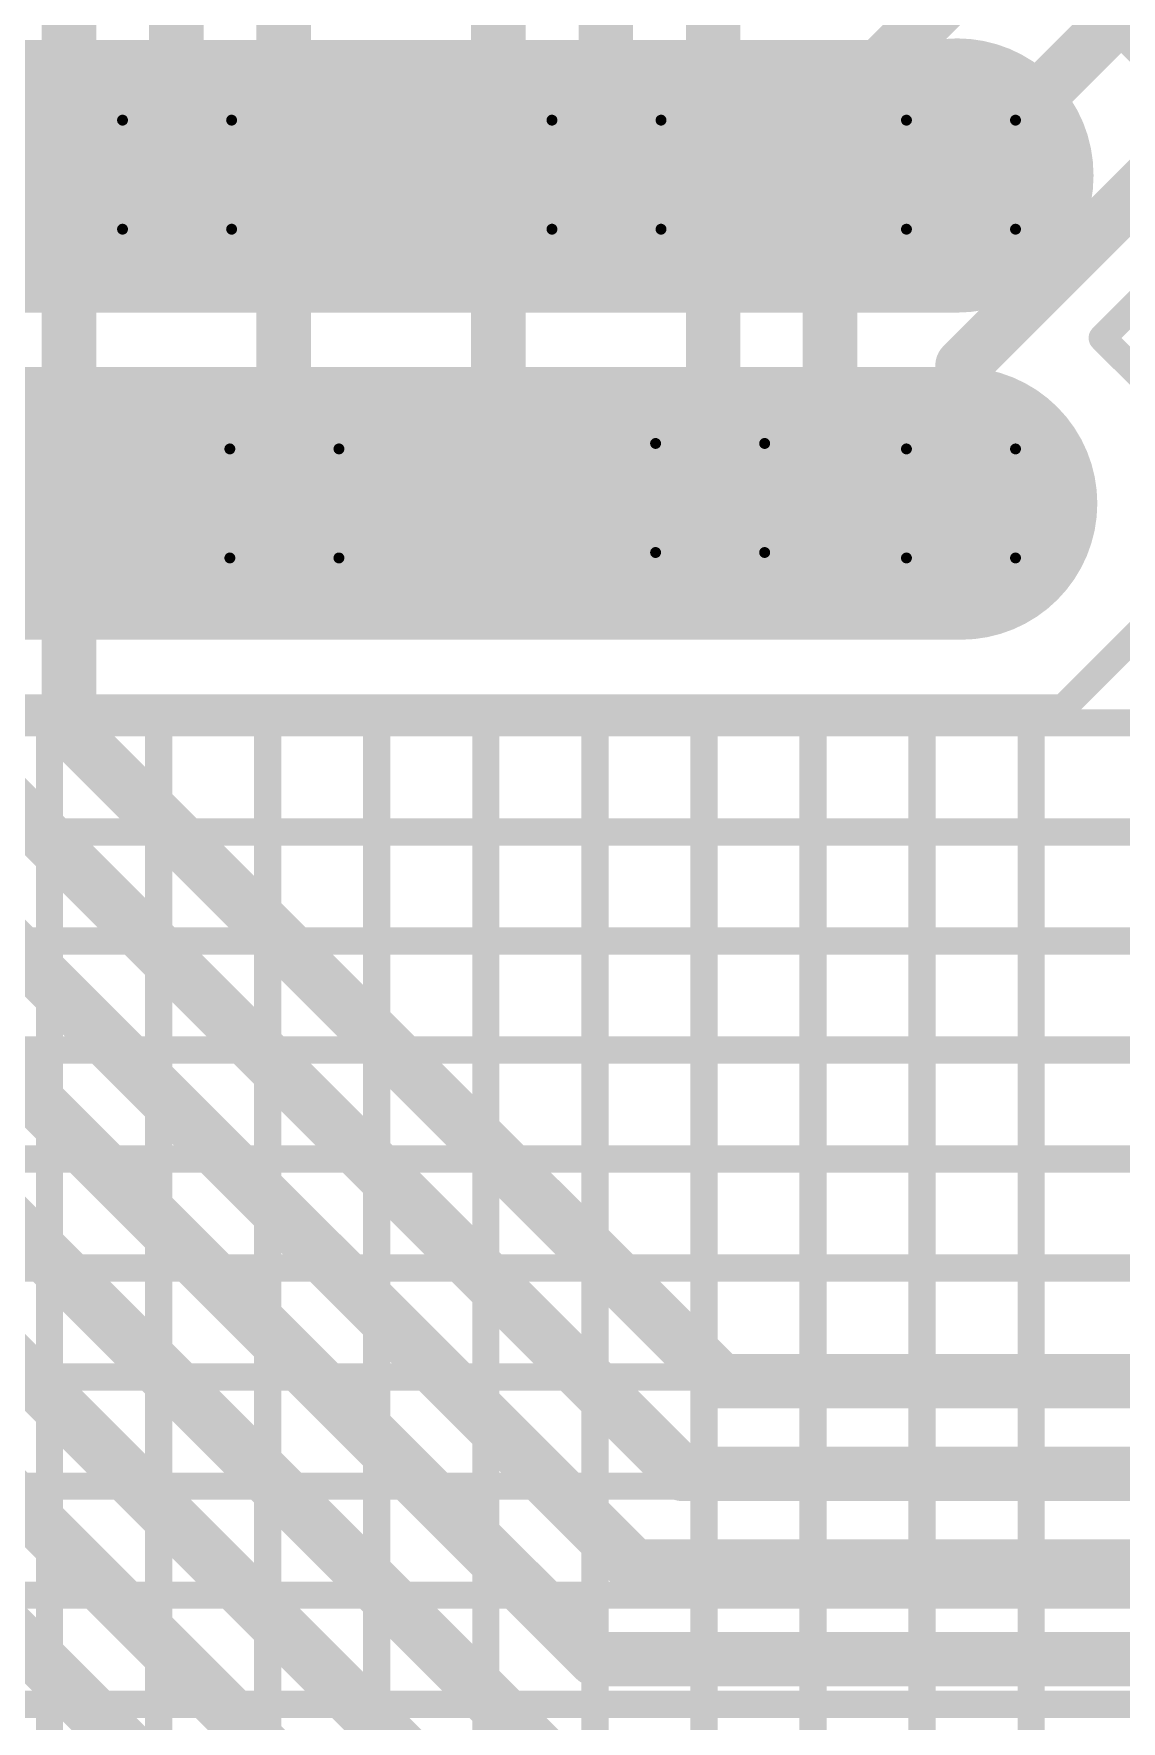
# Model space of a CAD drawing. Header units: millimetres. Extents: x 0 to 13.2, y -0.1 to 6.1.
# Drawn here: x 4.035 to 4.2344, y 3.5366 to 3.8461 of the extents above; entities that cross this region are included whole.
import ezdxf

# ---------------------------------------------------------------- set-up
doc = ezdxf.new("R2010")
doc.units = ezdxf.units.MM
doc.header["$MEASUREMENT"] = 0
for name, color, linetype in [('BottomLayer', 5, 'Continuous'), ('BottomSolder', 6, 'Continuous'), ('DrillDrawing', 1, 'Continuous'), ('TopLayer', 1, 'Continuous'), ('TopSolder', 216, 'Continuous'), ('ViaHoleLayer', 16, 'Continuous')]:
    doc.layers.add(name, color=color, linetype=linetype)

msp = doc.modelspace()

# ---------------------------------------------------------------- hatches: boundary and pattern name
at = {"layer": 'BottomLayer'}
h = msp.add_hatch(color=5, dxfattribs=at)
edge = h.paths.add_edge_path()
edge.add_arc((4.06126, 3.8203), 0.00689, 0, 360)
h = msp.add_hatch(color=5, dxfattribs=at)
edge = h.paths.add_edge_path()
edge.add_arc((4.14, 3.8203), 0.00689, 0, 360)
h = msp.add_hatch(color=5, dxfattribs=at)
edge = h.paths.add_edge_path()
edge.add_arc((4.205, 3.8203), 0.00689, 0, 360)
h = msp.add_hatch(color=5, dxfattribs=at)
edge = h.paths.add_edge_path()
edge.add_arc((4.159, 3.761), 0.00689, 0, 360)
h = msp.add_hatch(color=5, dxfattribs=at)
edge = h.paths.add_edge_path()
edge.add_arc((4.08094, 3.76), 0.00689, 0, 360)
h = msp.add_hatch(color=5, dxfattribs=at)
edge = h.paths.add_edge_path()
edge.add_arc((4.205, 3.76), 0.00689, 0, 360)
at = {"layer": 'BottomSolder'}
h = msp.add_hatch(color=6, dxfattribs=at)
edge = h.paths.add_edge_path()
edge.add_arc((4.06126, 3.8203), 0.01089, 0, 360)
h = msp.add_hatch(color=6, dxfattribs=at)
edge = h.paths.add_edge_path()
edge.add_arc((4.14, 3.8203), 0.01089, 0, 360)
h = msp.add_hatch(color=6, dxfattribs=at)
edge = h.paths.add_edge_path()
edge.add_arc((4.205, 3.8203), 0.01089, 0, 360)
h = msp.add_hatch(color=6, dxfattribs=at)
edge = h.paths.add_edge_path()
edge.add_arc((4.08094, 3.76), 0.01089, 0, 360)
h = msp.add_hatch(color=6, dxfattribs=at)
edge = h.paths.add_edge_path()
edge.add_arc((4.159, 3.761), 0.01089, 0, 360)
h = msp.add_hatch(color=6, dxfattribs=at)
edge = h.paths.add_edge_path()
edge.add_arc((4.205, 3.76), 0.01089, 0, 360)
at = {"layer": 'TopLayer'}
h = msp.add_hatch(color=1, dxfattribs=at)
edge = h.paths.add_edge_path()
edge.add_arc((4.06126, 3.8203), 0.00689, 0, 360)
h = msp.add_hatch(color=1, dxfattribs=at)
edge = h.paths.add_edge_path()
edge.add_arc((4.14, 3.8203), 0.00689, 0, 360)
h = msp.add_hatch(color=1, dxfattribs=at)
edge = h.paths.add_edge_path()
edge.add_arc((4.205, 3.8203), 0.00689, 0, 360)
h = msp.add_hatch(color=1, dxfattribs=at)
edge = h.paths.add_edge_path()
edge.add_arc((4.159, 3.761), 0.00689, 0, 360)
h = msp.add_hatch(color=1, dxfattribs=at)
edge = h.paths.add_edge_path()
edge.add_arc((4.08094, 3.76), 0.00689, 0, 360)
h = msp.add_hatch(color=1, dxfattribs=at)
edge = h.paths.add_edge_path()
edge.add_arc((4.205, 3.76), 0.00689, 0, 360)
at = {"layer": 'TopSolder'}
h = msp.add_hatch(color=216, dxfattribs=at)
edge = h.paths.add_edge_path()
edge.add_arc((4.06126, 3.8203), 0.01089, 0, 360)
h = msp.add_hatch(color=216, dxfattribs=at)
edge = h.paths.add_edge_path()
edge.add_arc((4.14, 3.8203), 0.01089, 0, 360)
h = msp.add_hatch(color=216, dxfattribs=at)
edge = h.paths.add_edge_path()
edge.add_arc((4.205, 3.8203), 0.01089, 0, 360)
h = msp.add_hatch(color=216, dxfattribs=at)
edge = h.paths.add_edge_path()
edge.add_arc((4.08094, 3.76), 0.01089, 0, 360)
h = msp.add_hatch(color=216, dxfattribs=at)
edge = h.paths.add_edge_path()
edge.add_arc((4.159, 3.761), 0.01089, 0, 360)
h = msp.add_hatch(color=216, dxfattribs=at)
edge = h.paths.add_edge_path()
edge.add_arc((4.205, 3.76), 0.01089, 0, 360)
at = {"layer": 'ViaHoleLayer'}
h = msp.add_hatch(color=16, dxfattribs=at)
edge = h.paths.add_edge_path()
edge.add_arc((4.06126, 3.8203), 0.00394, 0, 360)
h = msp.add_hatch(color=16, dxfattribs=at)
edge = h.paths.add_edge_path()
edge.add_arc((4.14, 3.8203), 0.00394, 0, 360)
h = msp.add_hatch(color=16, dxfattribs=at)
edge = h.paths.add_edge_path()
edge.add_arc((4.205, 3.8203), 0.00394, 0, 360)
h = msp.add_hatch(color=16, dxfattribs=at)
edge = h.paths.add_edge_path()
edge.add_arc((4.08094, 3.76), 0.00394, 0, 360)
h = msp.add_hatch(color=16, dxfattribs=at)
edge = h.paths.add_edge_path()
edge.add_arc((4.159, 3.761), 0.00394, 0, 360)
h = msp.add_hatch(color=16, dxfattribs=at)
edge = h.paths.add_edge_path()
edge.add_arc((4.205, 3.76), 0.00394, 0, 360)

# ---------------------------------------------------------------- linework, layer by layer
at = {"layer": 'BottomLayer', "const_width": 0.01}
for points in [[(4.04144, 3.71856), (4.04144, 4.1181)], [(4.06113, 3.8203), (4.06113, 4.1181)], [(4.08081, 3.76), (4.08081, 4.1181)], [(4.12018, 3.75382), (4.12018, 4.1181)], [(4.13987, 3.8203), (4.13987, 4.1181)], [(4.15955, 3.76155), (4.15955, 4.1181)], [(4.181, 3.831), (4.234, 3.884)], [(4.205, 3.8203), (4.2427, 3.858)], [(4.181, 3.75375), (4.181, 3.831)], [(4.2053, 3.7853), (4.252, 3.832)], [(4.2053, 3.7603), (4.2053, 3.7853)], [(4.159, 3.761), (4.15955, 3.76155)], [(4.205, 3.76), (4.2053, 3.7603)], [(4.134, 3.74), (4.16725, 3.74)], [(4.04144, 3.71856), (4.161, 3.599)], [(4.02176, 3.7142), (4.15396, 3.582)], [(4.0022, 3.7078), (4.145, 3.565)], [(3.98448, 3.70148), (4.13796, 3.548)], [(3.9627, 3.69647), (4.12817, 3.531)], [(3.94315, 3.69085), (4.12, 3.514)], [(3.92346, 3.68554), (4.112, 3.497)], [(3.90378, 3.68022), (4.104, 3.48)], [(4.161, 3.599), (4.341, 3.599)], [(4.15396, 3.582), (4.33204, 3.582)], [(4.145, 3.565), (4.325, 3.565)], [(4.13796, 3.548), (4.31604, 3.548)]]:
    msp.add_lwpolyline(points, dxfattribs=at)
at = {"layer": 'BottomLayer', "const_width": 0.005}
for points in [[(4.1785, 3.831, 1), (4.1835, 3.831, 1)], [(4.1785, 3.831, 1), (4.1835, 3.831, 1)], [(4.05863, 3.8203, 1), (4.06363, 3.8203, 1)], [(4.13737, 3.8203, 1), (4.14237, 3.8203, 1)], [(4.2025, 3.8203, 1), (4.2075, 3.8203, 1)], [(4.2028, 3.7853, 1), (4.2078, 3.7853, 1)], [(4.2028, 3.7853, 1), (4.2078, 3.7853, 1)], [(4.07831, 3.76, 1), (4.08331, 3.76, 1)], [(4.1565, 3.761, 1), (4.1615, 3.761, 1)], [(4.15705, 3.76155, 1), (4.16205, 3.76155, 1)], [(4.15705, 3.76155, 1), (4.16205, 3.76155, 1)], [(4.2025, 3.76, 1), (4.2075, 3.76, 1)], [(4.2028, 3.7603, 1), (4.2078, 3.7603, 1)], [(4.2028, 3.7603, 1), (4.2078, 3.7603, 1)], [(4.11768, 3.75382, 1), (4.12268, 3.75382, 1)], [(4.11768, 3.75382, 1), (4.12268, 3.75382, 1)], [(4.1785, 3.75375, 1), (4.1835, 3.75375, 1)], [(4.1785, 3.75375, 1), (4.1835, 3.75375, 1)], [(4.1315, 3.74, 1), (4.1365, 3.74, 1)], [(4.1315, 3.74, 1), (4.1365, 3.74, 1)], [(4.16475, 3.74, 1), (4.16975, 3.74, 1)], [(4.16475, 3.74, 1), (4.16975, 3.74, 1)], [(4.03894, 3.71856, 1), (4.04394, 3.71856, 1)], [(4.03894, 3.71856, 1), (4.04394, 3.71856, 1)], [(4.1585, 3.599, 1), (4.1635, 3.599, 1)], [(4.1585, 3.599, 1), (4.1635, 3.599, 1)], [(4.15146, 3.582, 1), (4.15646, 3.582, 1)], [(4.15146, 3.582, 1), (4.15646, 3.582, 1)], [(4.1425, 3.565, 1), (4.1475, 3.565, 1)], [(4.1425, 3.565, 1), (4.1475, 3.565, 1)], [(4.13546, 3.548, 1), (4.14046, 3.548, 1)], [(4.13546, 3.548, 1), (4.14046, 3.548, 1)]]:
    msp.add_lwpolyline(points, format="xyb", close=True, dxfattribs=at)
at = {"layer": 'BottomLayer', "const_width": 0.01}
for points in [[(4.134, 3.74, -0.414214), (4.12018, 3.75382)], [(4.181, 3.75375, -0.414214), (4.16725, 3.74)]]:
    msp.add_lwpolyline(points, format="xyb", dxfattribs=at)
at = {"layer": 'DrillDrawing', "const_width": 0.002}
for points in [[(4.05126, 3.8303), (4.07126, 3.8303)], [(4.05126, 3.8103), (4.05126, 3.8303)], [(4.07126, 3.8103), (4.07126, 3.8303)], [(4.13, 3.8303), (4.15, 3.8303)], [(4.13, 3.8103), (4.13, 3.8303)], [(4.15, 3.8103), (4.15, 3.8303)], [(4.195, 3.8303), (4.215, 3.8303)], [(4.195, 3.8103), (4.195, 3.8303)], [(4.215, 3.8103), (4.215, 3.8303)], [(4.05126, 3.8103), (4.07126, 3.8103)], [(4.13, 3.8103), (4.15, 3.8103)], [(4.195, 3.8103), (4.215, 3.8103)], [(4.07094, 3.77), (4.09094, 3.77)], [(4.07094, 3.75), (4.07094, 3.77)], [(4.09094, 3.75), (4.09094, 3.77)], [(4.149, 3.771), (4.169, 3.771)], [(4.149, 3.751), (4.149, 3.771)], [(4.169, 3.751), (4.169, 3.771)], [(4.195, 3.77), (4.215, 3.77)], [(4.195, 3.75), (4.195, 3.77)], [(4.215, 3.75), (4.215, 3.77)], [(4.149, 3.751), (4.169, 3.751)], [(4.07094, 3.75), (4.09094, 3.75)], [(4.195, 3.75), (4.215, 3.75)]]:
    msp.add_lwpolyline(points, dxfattribs=at)
at = {"layer": 'DrillDrawing', "const_width": 0.001}
for points in [[(4.05076, 3.8303, 1), (4.05176, 3.8303, 1)], [(4.05076, 3.8303, 1), (4.05176, 3.8303, 1)], [(4.07076, 3.8303, 1), (4.07176, 3.8303, 1)], [(4.07076, 3.8303, 1), (4.07176, 3.8303, 1)], [(4.1295, 3.8303, 1), (4.1305, 3.8303, 1)], [(4.1295, 3.8303, 1), (4.1305, 3.8303, 1)], [(4.1495, 3.8303, 1), (4.1505, 3.8303, 1)], [(4.1495, 3.8303, 1), (4.1505, 3.8303, 1)], [(4.1945, 3.8303, 1), (4.1955, 3.8303, 1)], [(4.1945, 3.8303, 1), (4.1955, 3.8303, 1)], [(4.2145, 3.8303, 1), (4.2155, 3.8303, 1)], [(4.2145, 3.8303, 1), (4.2155, 3.8303, 1)], [(4.05076, 3.8103, 1), (4.05176, 3.8103, 1)], [(4.05076, 3.8103, 1), (4.05176, 3.8103, 1)], [(4.07076, 3.8103, 1), (4.07176, 3.8103, 1)], [(4.07076, 3.8103, 1), (4.07176, 3.8103, 1)], [(4.1295, 3.8103, 1), (4.1305, 3.8103, 1)], [(4.1295, 3.8103, 1), (4.1305, 3.8103, 1)], [(4.1495, 3.8103, 1), (4.1505, 3.8103, 1)], [(4.1495, 3.8103, 1), (4.1505, 3.8103, 1)], [(4.1945, 3.8103, 1), (4.1955, 3.8103, 1)], [(4.1945, 3.8103, 1), (4.1955, 3.8103, 1)], [(4.2145, 3.8103, 1), (4.2155, 3.8103, 1)], [(4.2145, 3.8103, 1), (4.2155, 3.8103, 1)], [(4.07044, 3.77, 1), (4.07144, 3.77, 1)], [(4.07044, 3.77, 1), (4.07144, 3.77, 1)], [(4.09044, 3.77, 1), (4.09144, 3.77, 1)], [(4.09044, 3.77, 1), (4.09144, 3.77, 1)], [(4.1485, 3.771, 1), (4.1495, 3.771, 1)], [(4.1485, 3.771, 1), (4.1495, 3.771, 1)], [(4.1685, 3.771, 1), (4.1695, 3.771, 1)], [(4.1685, 3.771, 1), (4.1695, 3.771, 1)], [(4.1945, 3.77, 1), (4.1955, 3.77, 1)], [(4.1945, 3.77, 1), (4.1955, 3.77, 1)], [(4.2145, 3.77, 1), (4.2155, 3.77, 1)], [(4.2145, 3.77, 1), (4.2155, 3.77, 1)], [(4.1485, 3.751, 1), (4.1495, 3.751, 1)], [(4.1485, 3.751, 1), (4.1495, 3.751, 1)], [(4.1685, 3.751, 1), (4.1695, 3.751, 1)], [(4.1685, 3.751, 1), (4.1695, 3.751, 1)], [(4.07044, 3.75, 1), (4.07144, 3.75, 1)], [(4.07044, 3.75, 1), (4.07144, 3.75, 1)], [(4.09044, 3.75, 1), (4.09144, 3.75, 1)], [(4.09044, 3.75, 1), (4.09144, 3.75, 1)], [(4.1945, 3.75, 1), (4.1955, 3.75, 1)], [(4.1945, 3.75, 1), (4.1955, 3.75, 1)], [(4.2145, 3.75, 1), (4.2155, 3.75, 1)], [(4.2145, 3.75, 1), (4.2155, 3.75, 1)]]:
    msp.add_lwpolyline(points, format="xyb", close=True, dxfattribs=at)
at = {"layer": 'TopLayer'}
for points, const_width in [([(4.22305, 3.8578), (4.2418, 3.83905)], 0.005), ([(4.22305, 3.8575), (4.2418, 3.83875)], 0.005), ([(3.86441, 3.82), (4.2043, 3.82)], 0.05), ([(4.2043, 3.82), (4.2043, 3.8203)], 0.05), ([(4.2309, 3.79035), (4.24161, 3.80106)], 0.005), ([(4.2309, 3.79035), (4.24161, 3.80106)], 0.005), ([(4.2309, 3.79035), (4.2425, 3.77875)], 0.005), ([(4.0022, 3.76), (4.158, 3.76)], 0.05), ([(4.16, 3.76), (4.205, 3.76)], 0.05), ([(4.22375, 3.7225), (4.2425, 3.74125)], 0.005), ([(4.02095, 3.7225), (4.14125, 3.7225)], 0.005), ([(4.03787, 3.37), (4.03787, 3.7225)], 0.005), ([(4.05787, 3.37), (4.05787, 3.7225)], 0.005), ([(4.07787, 3.37), (4.07787, 3.7225)], 0.005), ([(4.09787, 3.37099), (4.09787, 3.7225)], 0.005), ([(4.11787, 3.3865), (4.11787, 3.7225)], 0.005), ([(4.13787, 3.42909), (4.13787, 3.7225)], 0.005), ([(4.14125, 3.7225), (4.17675, 3.7225)], 0.005), ([(4.14125, 3.7225), (4.17675, 3.7225)], 0.005), ([(4.15787, 3.43), (4.15787, 3.7225)], 0.005), ([(4.17675, 3.7225), (4.22375, 3.7225)], 0.005), ([(4.17787, 3.43), (4.17787, 3.7225)], 0.005), ([(4.19787, 3.43), (4.19787, 3.7225)], 0.005), ([(4.21787, 3.43), (4.21787, 3.7225)], 0.005), ([(3.99522, 3.71975), (4.43006, 3.71975)], 0.005), ([(4.00379, 3.69975), (4.43, 3.69975)], 0.005), ([(3.313, 3.67975), (4.43, 3.67975)], 0.005), ([(3.313, 3.65975), (4.43, 3.65975)], 0.005), ([(3.313, 3.63975), (4.43, 3.63975)], 0.005), ([(3.313, 3.61975), (4.43, 3.61975)], 0.005), ([(3.31279, 3.59975), (4.43003, 3.59975)], 0.005), ([(3.30041, 3.57975), (4.43801, 3.57975)], 0.005), ([(3.28, 3.55975), (4.47305, 3.55975)], 0.005), ([(3.28, 3.53975), (4.47938, 3.53975)], 0.005)]:
    msp.add_lwpolyline(points, dxfattribs=dict(at, const_width=const_width))
for points, const_width in [([(4.1918, 3.8203, 1), (4.2168, 3.8203, 1)], 0.025), ([(4.1918, 3.82, 1), (4.2168, 3.82, 1)], 0.025), ([(4.1918, 3.82, 1), (4.2168, 3.82, 1)], 0.025), ([(4.22965, 3.79035, 1), (4.23215, 3.79035, 1)], 0.0025), ([(4.22965, 3.79035, 1), (4.23215, 3.79035, 1)], 0.0025), ([(4.22965, 3.79035, 1), (4.23215, 3.79035, 1)], 0.0025), ([(4.1455, 3.76, 1), (4.1705, 3.76, 1)], 0.025), ([(4.1475, 3.76, 1), (4.1725, 3.76, 1)], 0.025), ([(4.1925, 3.76, 1), (4.2175, 3.76, 1)], 0.025), ([(4.03662, 3.7225, 1), (4.03912, 3.7225, 1)], 0.0025), ([(4.05662, 3.7225, 1), (4.05912, 3.7225, 1)], 0.0025), ([(4.07662, 3.7225, 1), (4.07912, 3.7225, 1)], 0.0025), ([(4.09662, 3.7225, 1), (4.09912, 3.7225, 1)], 0.0025), ([(4.11662, 3.7225, 1), (4.11912, 3.7225, 1)], 0.0025), ([(4.13662, 3.7225, 1), (4.13912, 3.7225, 1)], 0.0025), ([(4.14, 3.7225, 1), (4.1425, 3.7225, 1)], 0.0025), ([(4.14, 3.7225, 1), (4.1425, 3.7225, 1)], 0.0025), ([(4.14, 3.7225, 1), (4.1425, 3.7225, 1)], 0.0025), ([(4.15662, 3.7225, 1), (4.15912, 3.7225, 1)], 0.0025), ([(4.1755, 3.7225, 1), (4.178, 3.7225, 1)], 0.0025), ([(4.1755, 3.7225, 1), (4.178, 3.7225, 1)], 0.0025), ([(4.1755, 3.7225, 1), (4.178, 3.7225, 1)], 0.0025), ([(4.17662, 3.7225, 1), (4.17912, 3.7225, 1)], 0.0025), ([(4.19662, 3.7225, 1), (4.19912, 3.7225, 1)], 0.0025), ([(4.21662, 3.7225, 1), (4.21912, 3.7225, 1)], 0.0025), ([(4.2225, 3.7225, 1), (4.225, 3.7225, 1)], 0.0025), ([(4.2225, 3.7225, 1), (4.225, 3.7225, 1)], 0.0025)]:
    msp.add_lwpolyline(points, format="xyb", close=True, dxfattribs=dict(at, const_width=const_width))

doc.saveas('drawing.dxf')
